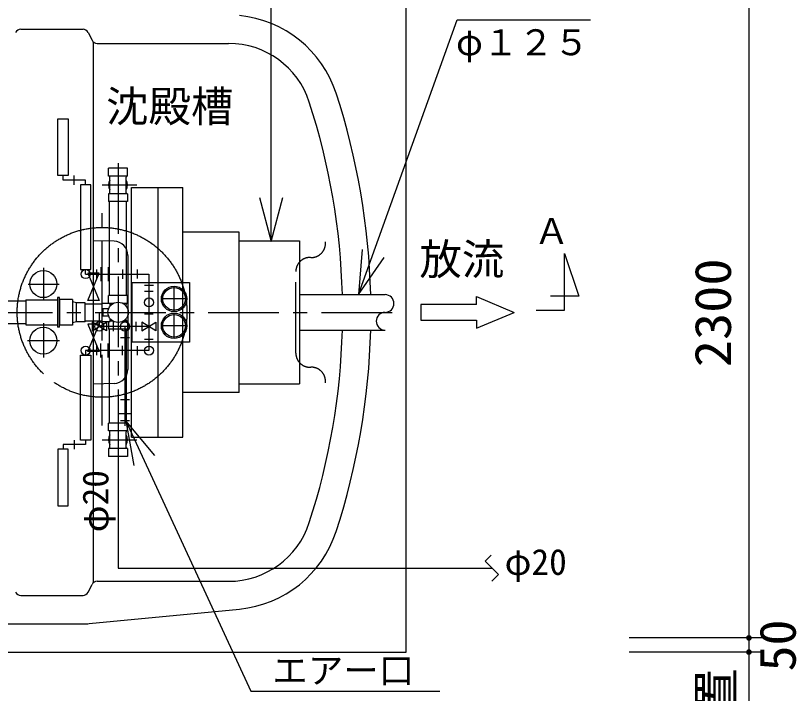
# Model space of a CAD drawing. Units: millimetres, scale not verified. Extents: x -14850 to 14850, y -10500 to 10500.
# Drawn here: x -5858 to -3100, y 188 to 2582 of the extents above; entities that cross this region are included whole.
import ezdxf
from ezdxf.enums import TextEntityAlignment as Align

# ---------------------------------------------------------------- set-up
doc = ezdxf.new("R2010")
doc.units = ezdxf.units.MM
doc.header["$LTSCALE"] = 50
doc.linetypes.add('CHAIN1', pattern=[8, 5, -1, 1, -1])
doc.linetypes.add('LONG_DASHED1', pattern=[7, 6, -1])
for name, color, linetype, lineweight in [('0-0_製作', 5, 'Continuous', 25), ('0-1_躯体', 5, 'Continuous', 25), ('0-3_空気管', 3, 'CHAIN1', 25)]:
    doc.layers.add(name, color=color, linetype=linetype, lineweight=lineweight)
doc.styles.add('ＭＳ ゴシック', font='')
doc.styles.get('ＭＳ ゴシック').set_extended_font_data('MS Gothic')

msp = doc.modelspace()

# ---------------------------------------------------------------- linework, layer by layer
at = {"layer": '0-0_製作', "color": 2}
for p, q in [((-3267.25, 2683.78), (-3267.25, 383.78)), ((-3217.25, 383.78), (-3689.96, 383.78)), ((-3267.25, 383.78), (-3267.25, 333.78)), ((-3217.25, 333.78), (-3689.96, 333.78)), ((-3267.25, 333.78), (-3267.25, -1081.48))]:
    msp.add_line(p, q, dxfattribs=at)
at = {"layer": '0-0_製作', "color": 3}
for p, q in [((-5462.84, 2042.78), (-5529.85, 2042.78)), ((-5529.85, 2014.68), (-5529.85, 2042.78)), ((-5462.84, 2014.68), (-5462.84, 2042.78)), ((-5462.84, 2014.68), (-5529.85, 2014.68)), ((-5524.95, 1955.98), (-5524.95, 2011.58)), ((-5467.74, 1955.98), (-5467.74, 2011.58)), ((-5529.85, 1952.88), (-5529.85, 1924.78)), ((-5462.84, 1952.88), (-5529.85, 1952.88)), ((-5462.84, 1952.88), (-5462.84, 1924.78)), ((-5462.84, 1924.78), (-5529.85, 1924.78)), ((-5462.84, 1592.78), (-5529.85, 1592.78)), ((-5529.85, 1566.53), (-5529.85, 1592.78)), ((-5462.84, 1564.68), (-5462.84, 1592.78)), ((-5514.59, 1564.68), (-5524.84, 1564.68)), ((-5462.84, 1564.68), (-5478.1, 1564.68)), ((-5467.74, 1555.46), (-5467.74, 1561.58)), ((-5529.85, 1501.03), (-5529.85, 1474.78)), ((-5514.59, 1502.88), (-5524.84, 1502.88)), ((-5462.84, 1502.88), (-5478.1, 1502.88)), ((-5467.74, 1505.98), (-5467.74, 1512.1)), ((-5462.84, 1502.88), (-5462.84, 1474.78)), ((-5462.84, 1474.78), (-5529.85, 1474.78)), ((-5462.84, 1142.78), (-5529.85, 1142.78)), ((-5529.85, 1114.68), (-5529.85, 1142.78)), ((-5462.84, 1114.68), (-5462.84, 1142.78)), ((-5462.84, 1114.68), (-5529.85, 1114.68)), ((-5524.95, 1055.98), (-5524.95, 1111.58)), ((-5467.74, 1055.98), (-5467.74, 1111.58)), ((-5529.85, 1052.88), (-5529.85, 1024.78)), ((-5462.84, 1052.88), (-5529.85, 1052.88)), ((-5462.84, 1052.88), (-5462.84, 1024.78)), ((-5462.84, 1024.78), (-5529.85, 1024.78))]:
    msp.add_line(p, q, dxfattribs=at)
for centre, radius, start, end in [((-5528.05, 2011.58), 3.1, 0, 90), ((-5464.64, 2011.58), 3.1, 90, 180), ((-5496.34, 1983.78), 33.5, 148.62476, 211.37523), ((-5496.34, 1983.78), 33.5, 328.62476, 31.37523), ((-5528.05, 1955.98), 3.1, 270, 0), ((-5464.64, 1955.98), 3.1, 180, 270), ((-5464.64, 1561.58), 3.1, 90, 180), ((-5464.64, 1505.98), 3.1, 180, 270), ((-5528.05, 1111.58), 3.1, 0, 90), ((-5464.64, 1111.58), 3.1, 90, 180), ((-5496.34, 1083.78), 33.5, 148.62476, 211.37523), ((-5496.34, 1083.78), 33.5, 328.62476, 31.37523), ((-5528.05, 1055.98), 3.1, 270, 0), ((-5464.64, 1055.98), 3.1, 180, 270)]:
    msp.add_arc(centre, radius, start, end, dxfattribs=at)
at = {"layer": '0-0_製作'}
for points in [[(-3276.76, 386.87), (-3277.25, 383.78), (-3277.07, 385.65)], [(-3276.76, 386.87), (-3267.25, 383.78), (-3277.25, 383.78)], [(-3276.3, 388.04), (-3267.25, 383.78), (-3276.76, 386.87)], [(-3275.69, 389.14), (-3267.25, 383.78), (-3276.3, 388.04)], [(-3274.95, 390.15), (-3267.25, 383.78), (-3275.69, 389.14)], [(-3274.09, 391.07), (-3267.25, 383.78), (-3274.95, 390.15)], [(-3273.13, 391.87), (-3267.25, 383.78), (-3274.09, 391.07)], [(-3272.07, 392.54), (-3267.25, 383.78), (-3273.13, 391.87)], [(-3270.93, 393.08), (-3267.25, 383.78), (-3272.07, 392.54)], [(-3269.74, 393.47), (-3267.25, 383.78), (-3270.93, 393.08)], [(-3268.5, 393.7), (-3267.25, 383.78), (-3269.74, 393.47)], [(-3267.25, 393.78), (-3267.25, 383.78), (-3268.5, 393.7)], [(-3266.62, 393.76), (-3267.25, 383.78), (-3267.25, 393.78)], [(-3265.37, 393.6), (-3267.25, 383.78), (-3266.62, 393.76)], [(-3265.37, 393.6), (-3257.25, 383.78), (-3267.25, 383.78)], [(-3264.16, 393.29), (-3257.25, 383.78), (-3265.37, 393.6)], [(-3262.99, 392.83), (-3257.25, 383.78), (-3264.16, 393.29)], [(-3261.89, 392.22), (-3257.25, 383.78), (-3262.99, 392.83)], [(-3260.87, 391.48), (-3257.25, 383.78), (-3261.89, 392.22)], [(-3259.96, 390.63), (-3257.25, 383.78), (-3260.87, 391.48)], [(-3259.16, 389.66), (-3257.25, 383.78), (-3259.96, 390.63)], [(-3258.49, 388.6), (-3257.25, 383.78), (-3259.16, 389.66)], [(-3257.95, 387.46), (-3257.25, 383.78), (-3258.49, 388.6)], [(-3257.56, 386.27), (-3257.25, 383.78), (-3257.95, 387.46)], [(-3257.33, 385.03), (-3257.25, 383.78), (-3257.56, 386.27)], [(-3277.07, 385.65), (-3277.25, 383.78), (-3277.23, 384.41)], [(-3267.25, 383.78), (-3277.17, 382.53), (-3277.25, 383.78)], [(-3267.25, 383.78), (-3276.93, 381.29), (-3277.17, 382.53)], [(-3267.25, 383.78), (-3276.55, 380.1), (-3276.93, 381.29)], [(-3267.25, 383.78), (-3276.01, 378.96), (-3276.55, 380.1)], [(-3267.25, 383.78), (-3275.34, 377.9), (-3276.01, 378.96)], [(-3267.25, 383.78), (-3274.54, 376.93), (-3275.34, 377.9)], [(-3267.25, 383.78), (-3273.62, 376.07), (-3274.54, 376.93)], [(-3267.25, 383.78), (-3272.61, 375.34), (-3273.62, 376.07)], [(-3267.25, 383.78), (-3271.51, 374.73), (-3272.61, 375.34)], [(-3267.25, 383.78), (-3270.34, 374.27), (-3271.51, 374.73)], [(-3267.25, 383.78), (-3269.12, 373.96), (-3270.34, 374.27)], [(-3267.25, 383.78), (-3267.88, 373.8), (-3269.12, 373.96)], [(-3267.25, 373.78), (-3267.88, 373.8), (-3267.25, 383.78)], [(-3257.25, 383.78), (-3267.25, 373.78), (-3267.25, 383.78)], [(-3257.25, 383.78), (-3265.99, 373.86), (-3267.25, 373.78)], [(-3257.25, 383.78), (-3264.76, 374.09), (-3265.99, 373.86)], [(-3257.25, 383.78), (-3263.57, 374.48), (-3264.76, 374.09)], [(-3257.25, 383.78), (-3262.43, 375.02), (-3263.57, 374.48)], [(-3257.25, 383.78), (-3261.37, 375.69), (-3262.43, 375.02)], [(-3257.25, 383.78), (-3260.4, 376.49), (-3261.37, 375.69)], [(-3257.25, 383.78), (-3259.54, 377.41), (-3260.4, 376.49)], [(-3257.25, 383.78), (-3258.81, 378.42), (-3259.54, 377.41)], [(-3257.25, 383.78), (-3258.2, 379.52), (-3258.81, 378.42)], [(-3257.25, 383.78), (-3257.74, 380.69), (-3258.2, 379.52)], [(-3257.25, 383.78), (-3257.43, 381.91), (-3257.74, 380.69)], [(-3257.27, 383.15), (-3257.43, 381.91), (-3257.25, 383.78)], [(-3276.76, 336.87), (-3277.25, 333.78), (-3277.07, 335.65)], [(-3276.76, 336.87), (-3267.25, 333.78), (-3277.25, 333.78)], [(-3277.07, 335.65), (-3277.25, 333.78), (-3277.23, 334.41)], [(-3267.25, 333.78), (-3277.17, 332.53), (-3277.25, 333.78)], [(-3267.25, 333.78), (-3276.93, 331.29), (-3277.17, 332.53)], [(-3267.25, 333.78), (-3276.55, 330.1), (-3276.93, 331.29)], [(-3276.3, 338.04), (-3267.25, 333.78), (-3276.76, 336.87)], [(-3267.25, 333.78), (-3276.01, 328.96), (-3276.55, 330.1)], [(-3275.69, 339.14), (-3267.25, 333.78), (-3276.3, 338.04)], [(-3267.25, 333.78), (-3275.34, 327.9), (-3276.01, 328.96)], [(-3274.95, 340.15), (-3267.25, 333.78), (-3275.69, 339.14)], [(-3267.25, 333.78), (-3274.54, 326.93), (-3275.34, 327.9)], [(-3274.09, 341.07), (-3267.25, 333.78), (-3274.95, 340.15)], [(-3267.25, 333.78), (-3273.62, 326.07), (-3274.54, 326.93)], [(-3273.13, 341.87), (-3267.25, 333.78), (-3274.09, 341.07)], [(-3267.25, 333.78), (-3272.61, 325.34), (-3273.62, 326.07)], [(-3272.07, 342.54), (-3267.25, 333.78), (-3273.13, 341.87)], [(-3267.25, 333.78), (-3271.51, 324.73), (-3272.61, 325.34)], [(-3270.93, 343.08), (-3267.25, 333.78), (-3272.07, 342.54)], [(-3267.25, 333.78), (-3270.34, 324.27), (-3271.51, 324.73)], [(-3269.74, 343.47), (-3267.25, 333.78), (-3270.93, 343.08)], [(-3267.25, 333.78), (-3269.12, 323.96), (-3270.34, 324.27)], [(-3268.5, 343.7), (-3267.25, 333.78), (-3269.74, 343.47)], [(-3267.25, 333.78), (-3267.88, 323.8), (-3269.12, 323.96)], [(-3267.25, 343.78), (-3267.25, 333.78), (-3268.5, 343.7)], [(-3267.25, 323.78), (-3267.88, 323.8), (-3267.25, 333.78)], [(-3266.62, 343.76), (-3267.25, 333.78), (-3267.25, 343.78)], [(-3265.37, 343.6), (-3267.25, 333.78), (-3266.62, 343.76)], [(-3265.37, 343.6), (-3257.25, 333.78), (-3267.25, 333.78)], [(-3257.25, 333.78), (-3267.25, 323.78), (-3267.25, 333.78)], [(-3257.25, 333.78), (-3265.99, 323.86), (-3267.25, 323.78)], [(-3257.25, 333.78), (-3264.76, 324.09), (-3265.99, 323.86)], [(-3264.16, 343.29), (-3257.25, 333.78), (-3265.37, 343.6)], [(-3257.25, 333.78), (-3263.57, 324.48), (-3264.76, 324.09)], [(-3262.99, 342.83), (-3257.25, 333.78), (-3264.16, 343.29)], [(-3257.25, 333.78), (-3262.43, 325.02), (-3263.57, 324.48)], [(-3261.89, 342.22), (-3257.25, 333.78), (-3262.99, 342.83)], [(-3257.25, 333.78), (-3261.37, 325.69), (-3262.43, 325.02)], [(-3260.87, 341.48), (-3257.25, 333.78), (-3261.89, 342.22)], [(-3257.25, 333.78), (-3260.4, 326.49), (-3261.37, 325.69)], [(-3259.96, 340.63), (-3257.25, 333.78), (-3260.87, 341.48)], [(-3257.25, 333.78), (-3259.54, 327.41), (-3260.4, 326.49)], [(-3259.16, 339.66), (-3257.25, 333.78), (-3259.96, 340.63)], [(-3257.25, 333.78), (-3258.81, 328.42), (-3259.54, 327.41)], [(-3258.49, 338.6), (-3257.25, 333.78), (-3259.16, 339.66)], [(-3257.25, 333.78), (-3258.2, 329.52), (-3258.81, 328.42)], [(-3257.95, 337.46), (-3257.25, 333.78), (-3258.49, 338.6)], [(-3257.25, 333.78), (-3257.74, 330.69), (-3258.2, 329.52)], [(-3257.56, 336.27), (-3257.25, 333.78), (-3257.95, 337.46)], [(-3257.25, 333.78), (-3257.43, 331.91), (-3257.74, 330.69)], [(-3257.33, 335.03), (-3257.25, 333.78), (-3257.56, 336.27)], [(-3257.27, 333.15), (-3257.43, 331.91), (-3257.25, 333.78)]]:
    msp.add_solid(points, dxfattribs=at)
at = {"layer": '0-1_躯体', "color": 3}
for p, q in [((-4955.36, 1784.49), (-4955.36, 2947.65)), ((-5840.48, 2533.78), (-5620.2, 2533.78)), ((-5602.32, 2522.72), (-5588.37, 2494.84)), ((-5582.84, 579.5), (-5582.84, 2488.06)), ((-5570.48, 2483.78), (-5105.97, 2483.78)), ((-5690.91, 2000.78), (-5690.91, 2016.78)), ((-5650.91, 1984.78), (-5650.91, 2016.78)), ((-5354.46, 1092.72), (-5354.46, 1974.84)), ((-5267.16, 1092.72), (-5267.16, 1974.84)), ((-5526.34, 1592.78), (-5526.34, 1924.78)), ((-5466.34, 1592.78), (-5466.34, 1924.78)), ((-5068.53, 1816.7), (-5267.16, 1816.71)), ((-5068.53, 1250.86), (-5068.53, 1816.7)), ((-5510.53, 1785.05), (-5582.84, 1786.95)), ((-5068.53, 1786.79), (-4855.49, 1786.78)), ((-4855.49, 1786.78), (-4855.49, 1280.78)), ((-5461.84, 1735.07), (-5461.84, 1332.49)), ((-5610.91, 1668.78), (-5610.91, 1684.78)), ((-5570.91, 1652.28), (-5570.91, 1685.28)), ((-5556.91, 1693.28), (-5556.91, 1644.28)), ((-5530.91, 1693.28), (-5530.91, 1644.28)), ((-5480.91, 1685.28), (-5480.91, 1652.28)), ((-5427.34, 1652.78), (-5427.34, 1684.78)), ((-5371.34, 1628.78), (-5403.34, 1628.78)), ((-5402.84, 1608.78), (-5371.84, 1608.78)), ((-5822.84, 1573.78), (-5892.84, 1573.78)), ((-5822.84, 1578.28), (-5710.34, 1578.28)), ((-5822.84, 1578.28), (-5822.84, 1489.28)), ((-5702.84, 1481.78), (-5702.84, 1585.78)), ((-5657.84, 1578.78), (-5702.84, 1578.78)), ((-5657.84, 1578.78), (-5657.84, 1488.78)), ((-4855.49, 1596.28), (-4552.84, 1596.28)), ((-4229.55, 1590.03), (-4097.05, 1533.78)), ((-4229.55, 1561.9), (-4229.55, 1590.03)), ((-5642.84, 1500.28), (-5642.84, 1567.28)), ((-5612.84, 1500.28), (-5612.84, 1567.28)), ((-5612.84, 1563.78), (-5552.34, 1563.78)), ((-5552.34, 1501.03), (-5552.34, 1566.23)), ((-5552.04, 1566.53), (-5524.84, 1566.53)), ((-5524.84, 1555.59), (-5524.84, 1566.53)), ((-5524.84, 1564.28), (-5515.26, 1564.28)), ((-4229.55, 1561.9), (-4426.43, 1561.9)), ((-4426.43, 1561.9), (-4426.43, 1505.65)), ((-5402.84, 1528.78), (-5371.84, 1528.78)), ((-5822.84, 1493.78), (-5892.84, 1493.78)), ((-5612.84, 1503.78), (-5552.34, 1503.78)), ((-5524.84, 1503.28), (-5515.26, 1503.28)), ((-5512.34, 1467.78), (-5512.34, 1499.78)), ((-5432.34, 1467.78), (-5432.34, 1499.78)), ((-4426.43, 1505.65), (-4229.55, 1505.65)), ((-5822.84, 1489.28), (-5710.34, 1489.28)), ((-5702.84, 1481.78), (-5710.34, 1481.78)), ((-5657.84, 1488.78), (-5702.84, 1488.78)), ((-5526.34, 1142.78), (-5526.34, 1474.78)), ((-5472.34, 1483.78), (-5472.34, 1133.22)), ((-5466.34, 1142.78), (-5466.34, 1474.78)), ((-4855.49, 1471.28), (-4552.84, 1471.28)), ((-5456.34, 1443.78), (-5488.34, 1443.78)), ((-5402.84, 1438.78), (-5371.84, 1438.78)), ((-5570.91, 1382.28), (-5570.91, 1415.28)), ((-5556.91, 1374.28), (-5556.91, 1423.28)), ((-5530.91, 1374.28), (-5530.91, 1423.28)), ((-5480.91, 1382.28), (-5480.91, 1415.28)), ((-5427.34, 1382.78), (-5427.34, 1414.78)), ((-5610.91, 1398.78), (-5610.91, 1382.78)), ((-5510.53, 1282.5), (-5582.84, 1280.61)), ((-5068.53, 1280.77), (-4855.49, 1280.78)), ((-5068.53, 1250.86), (-5267.16, 1250.85)), ((-5456.34, 1224.51), (-5488.34, 1224.51)), ((-5497.34, 1176.35), (-5447.34, 1176.35)), ((-5488.34, 1151.39), (-5456.34, 1151.39)), ((-5468.62, 1150.55), (-5441.11, 992.94)), ((-5365.99, 1027.81), (-5468.62, 1150.55)), ((-5468.62, 1150.55), (-5027.13, 195.17)), ((-5650.91, 1082.78), (-5650.91, 1050.78)), ((-5448.49, 1092.72), (-5267.16, 1092.72)), ((-5690.91, 1066.78), (-5690.91, 1050.78)), ((-5570.48, 583.78), (-5105.97, 583.78)), ((-5602.32, 544.84), (-5588.37, 572.72)), ((-5840.48, 533.78), (-5620.2, 533.78)), ((-5598.21, 434.25), (-5067.42, 485.64)), ((-8932.74, 433.78), (-5607.84, 433.78)), ((-5027.13, 195.17), (-4360, 195.17))]:
    msp.add_line(p, q, dxfattribs=at)
at = {"layer": '0-1_躯体', "color": 3, "linetype": 'LONG_DASHED1'}
for p, q in [((-5702.84, 1578.78), (-5702.84, 1488.78)), ((-4816.69, 1339.99), (-4815.19, 1340.04))]:
    msp.add_line(p, q, dxfattribs=at)
at = {"layer": '0-1_躯体', "color": 7}
for p, q in [((-4198.88, 655.03), (-4178.37, 675.54)), ((-4152.08, 608.24), (-4198.88, 655.03)), ((-4176.16, 584.16), (-4152.08, 608.24))]:
    msp.add_line(p, q, dxfattribs=at)
at = {"layer": '0-1_躯体', "color": 3}
for points in [[(-4646.9, 1596.28), (-4298.15, 2566.98), (-3826.69, 2566.98)], [(-5610.91, 1984.78), (-5610.91, 2000.78), (-5690.91, 2000.78)], [(-5448.49, 1092.72), (-5448.49, 1974.84), (-5267.16, 1974.84)], [(-4996.77, 1939.04), (-4955.36, 1784.49), (-4913.95, 1939.04)], [(-4633.61, 1755.73), (-4646.9, 1596.28), (-4555.67, 1727.72)], [(-4018.58, 1541.24), (-3918.58, 1541.24), (-3918.58, 1741.24), (-3868.58, 1591.24), (-3968.58, 1591.24)], [(-5610.91, 1668.78), (-5387.34, 1668.78), (-5387.34, 1398.78), (-5610.91, 1398.78)], [(-5702.84, 1585.78), (-5710.34, 1585.78), (-5710.34, 1481.78)], [(-5612.84, 1567.28), (-5642.84, 1567.28), (-5657.84, 1571.28)], [(-5530.17, 1545.78), (-5550.34, 1545.78), (-5550.34, 1521.78), (-5530.17, 1521.78)], [(-5387.34, 1483.78), (-5562.34, 1483.78), (-5562.34, 1533.78), (-5550.34, 1533.78)], [(-4229.55, 1505.65), (-4229.55, 1477.53), (-4097.05, 1533.78)], [(-5612.84, 1500.28), (-5642.84, 1500.28), (-5657.84, 1496.28)], [(-5552.34, 1501.03), (-5524.84, 1501.03), (-5524.84, 1511.97)], [(-5610.91, 1082.78), (-5610.91, 1066.78), (-5690.91, 1066.78)]]:
    msp.add_lwpolyline(points, dxfattribs=at)
for points in [[(-5672.91, 2216.78), (-5672.91, 2016.78), (-5708.91, 2016.78), (-5708.91, 2216.78)], [(-5592.91, 1684.78), (-5592.91, 1984.78), (-5628.91, 1984.78), (-5628.91, 1684.78)], [(-5562.84, 1671.78), (-5602.84, 1671.78), (-5562.84, 1575.78), (-5602.84, 1575.78)], [(-5446.48, 1638.78), (-5243.48, 1638.78), (-5243.48, 1428.78), (-5446.48, 1428.78)], [(-5562.84, 1491.78), (-5602.84, 1491.78), (-5562.84, 1395.78), (-5602.84, 1395.78)], [(-5537.34, 1468.78), (-5587.34, 1498.78), (-5587.34, 1468.78), (-5537.34, 1498.78)], [(-5362.34, 1468.78), (-5412.34, 1498.78), (-5412.34, 1468.78), (-5362.34, 1498.78)], [(-5592.91, 1382.78), (-5592.91, 1082.78), (-5628.91, 1082.78), (-5628.91, 1382.78)], [(-5672.91, 850.78), (-5672.91, 1050.78), (-5708.91, 1050.78), (-5708.91, 850.78)]]:
    msp.add_lwpolyline(points, close=True, dxfattribs=at)
at = {"layer": '0-1_躯体', "color": 3, "linetype": 'LONG_DASHED1'}
msp.add_circle((-5552.84, 1533.78), 300, dxfattribs=at)
at = {"layer": '0-1_躯体', "color": 3}
for centre, radius in [((-5610.91, 1668.78), 16), ((-5760.41, 1633.78), 48), ((-5298.48, 1581.28), 45), ((-5298.48, 1581.28), 40), ((-5387.34, 1568.78), 16), ((-5496.34, 1533.78), 35.89), ((-5298.48, 1486.28), 45), ((-5298.48, 1486.28), 40), ((-5562.34, 1483.78), 16), ((-5472.34, 1483.78), 16), ((-5760.41, 1433.78), 48), ((-5610.91, 1398.78), 16), ((-5387.34, 1398.78), 16)]:
    msp.add_circle(centre, radius, dxfattribs=at)
for centre, radius, start, end in [((-5105.97, 2183.78), 400, 18.03053, 84.46922), ((-5840.48, 2513.78), 20, 90, 153.43494), ((-5620.2, 2513.78), 20, 26.56505, 90), ((-5570.48, 2503.78), 20, 206.56503, 270), ((-5105.97, 2183.78), 300, 18.03053, 90), ((-7102.84, 1533.78), 2500, 1.43253, 18.03053), ((-7102.84, 1533.78), 2400, 1.49223, 18.03053), ((-5511.84, 1735.07), 50, 0, 88.49998), ((-4552.84, 1565.03), 31.25, 270, 90), ((-5552.04, 1566.23), 0.3, 90, 180), ((-4552.84, 1502.53), 31.25, 90, 270), ((-7102.84, 1533.78), 2400, 341.96945, 358.50775), ((-7102.84, 1533.78), 2500, 341.96945, 358.56744), ((-5511.84, 1332.49), 50, 271.5, 0), ((-5105.97, 883.78), 300, 270, 341.96945), ((-5105.97, 883.78), 400, 275.53076, 341.96945), ((-5570.48, 563.78), 20, 90, 153.43494), ((-5570.48, 563.78), 20, 90.02144, 153.43494), ((-5840.48, 553.78), 20, 206.56503, 270), ((-5620.2, 553.78), 20, 270, 333.43494), ((-5607.84, 533.78), 100, 270, 275.53076)]:
    msp.add_arc(centre, radius, start, end, dxfattribs=at)
at = {"layer": '0-3_空気管', "color": 2, "linetype": 'Continuous'}
for p, q in [((-4477.84, 333.78), (-4477.84, 2733.78)), ((-9577.84, 333.78), (-4477.84, 333.78))]:
    msp.add_line(p, q, dxfattribs=at)
at = {"layer": '0-3_空気管'}
for p, q in [((-5496.34, 2060.85), (-5496.34, 1002.47)), ((-5553.08, 1983.78), (-5429.86, 1983.78)), ((-5552.84, 1133.78), (-5552.84, 1933.78)), ((-5760.41, 1690.78), (-5760.41, 1577.08)), ((-4868.37, 1389.96), (-4868.37, 1677.6)), ((-5813.96, 1633.78), (-5704.93, 1633.78)), ((-5298.48, 1536.28), (-5298.48, 1626.28)), ((-5253.48, 1581.28), (-5343.48, 1581.28)), ((-9577.84, 1533.78), (-4477.84, 1533.78)), ((-5298.48, 1441.28), (-5298.48, 1531.28)), ((-5760.41, 1495.47), (-5760.41, 1374.78)), ((-5253.48, 1486.28), (-5343.48, 1486.28)), ((-5815.96, 1433.78), (-5702.92, 1433.78)), ((-5553.08, 1083.78), (-5429.86, 1083.78))]:
    msp.add_line(p, q, dxfattribs=at)
at = {"layer": '0-3_空気管', "color": 6, "linetype": 'Continuous'}
for p, q in [((-5496.34, 1024.78), (-5496.34, 630.67)), ((-5496.34, 630.67), (-4174.51, 630.67))]:
    msp.add_line(p, q, dxfattribs=at)
at = {"layer": '0-3_空気管'}
msp.add_circle((-5552.84, 1533.78), 300, dxfattribs=at)
for centre, start, end in [((-4813.51, 1777.49), 268.06705, 5.93497), ((-4818.37, 1677.6), 88.06706, 180), ((-4818.37, 1389.96), 180, 271.93292), ((-4813.51, 1290.07), 354.065, 91.93292)]:
    msp.add_arc(centre, 50, start, end, dxfattribs=at)

# ---------------------------------------------------------------- texts
at = {"layer": '0-0_製作', "color": 4, "style": 'ＭＳ ゴシック'}
for s, height, width, p in [('2300', 128.4, 1.1, (-3292.25, 1340.03)), ('50', 128.4, 1.05, (-3063.16, 265.3)), ('浮上防止具位置', 128.3, 1.1, (-3279.56, -1070.02))]:
    msp.add_text(s, height=height, rotation=90, dxfattribs=dict(at, width=width)).set_placement(p, align=Align.BOTTOM_LEFT)
at = {"layer": '0-1_躯体', "color": 4, "style": 'ＭＳ ゴシック'}
for s, height, p in [('φ１２５', 91.79, (-4302.22, 2414.31)), ('沈殿槽', 110, (-5538.88, 2173.65)), ('Ａ', 91.79, (-4026.94, 1747.6)), ('放流', 110, (-4431.73, 1633.45)), ('φ20', 91.79, (-4130.59, 578.8)), ('\u3000エアー口\u3000', 91.79, (-5076.33, 195.74))]:
    msp.add_text(s, height=height, dxfattribs=at).set_placement(p, align=Align.BOTTOM_LEFT)
at = {"layer": '0-3_空気管', "color": 4, "style": 'ＭＳ ゴシック'}
msp.add_text('φ20', height=91.79, rotation=90, dxfattribs=at).set_placement((-5502.8, 756.89), align=Align.BOTTOM_LEFT)

doc.saveas('drawing.dxf')
